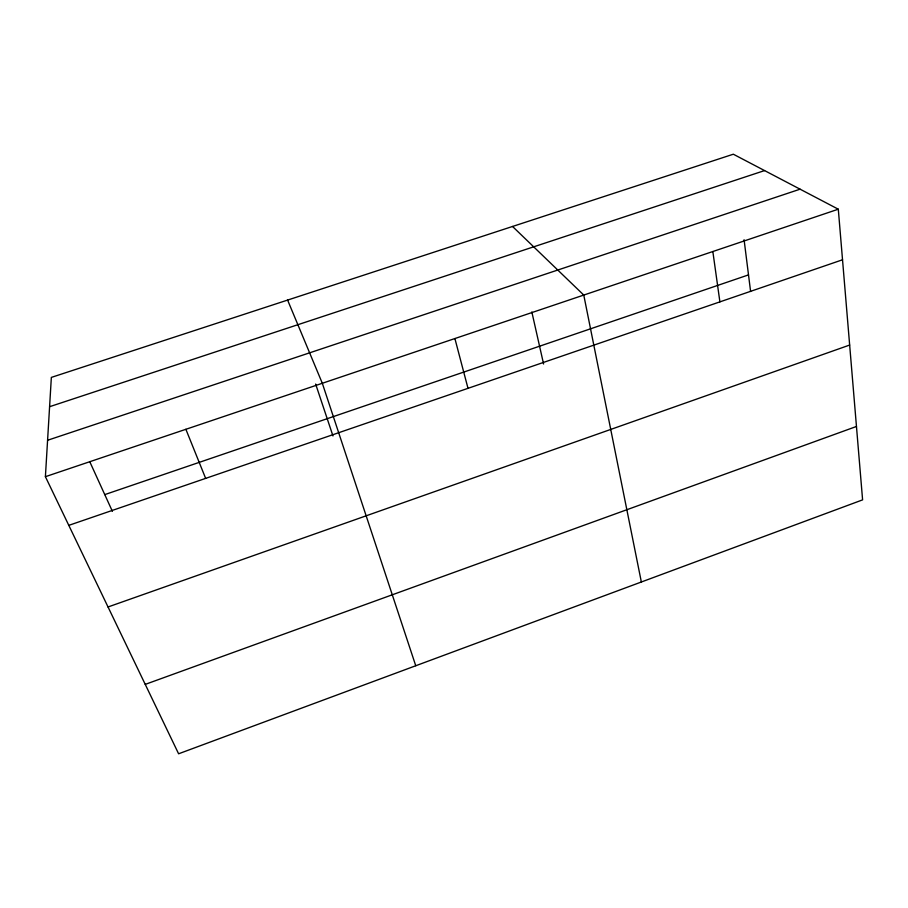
<?xml version="1.0" encoding="UTF-8"?>
<svg xmlns="http://www.w3.org/2000/svg" width="908" height="908" viewBox="0 0 908 908"><rect width="100%" height="100%" fill="white"/><g stroke="black" fill="none" stroke-linecap="round" stroke-linejoin="round"><path stroke-width="1.36" d="M45.4 476.689L51.347 377.399L733.324 154.212L838.3 209.203L862.6 499.865L178.604 753.788L45.4 476.689L838.3 209.203M145.246 684.382L856.46 426.465M108.029 606.975L849.661 345.051M68.792 525.357L842.533 259.779M104.772 494.61L748.51 274.897M47.579 440.266L800.096 189.182M49.588 406.705L764.57 170.579M512.543 226.467L583.765 295.066L641.354 582.005M89.71 461.582L112.388 511.329M287.598 300.083L322.317 383.267L415.75 665.746M185.879 429.302L205.651 478.38M315.644 384.05L332.975 435.954M454.897 338.548L468.006 388.329M531.838 311.955L543.586 364.006M712.837 251.527L719.896 301.876M744.083 239.723L750.598 291.479"/></g></svg>
